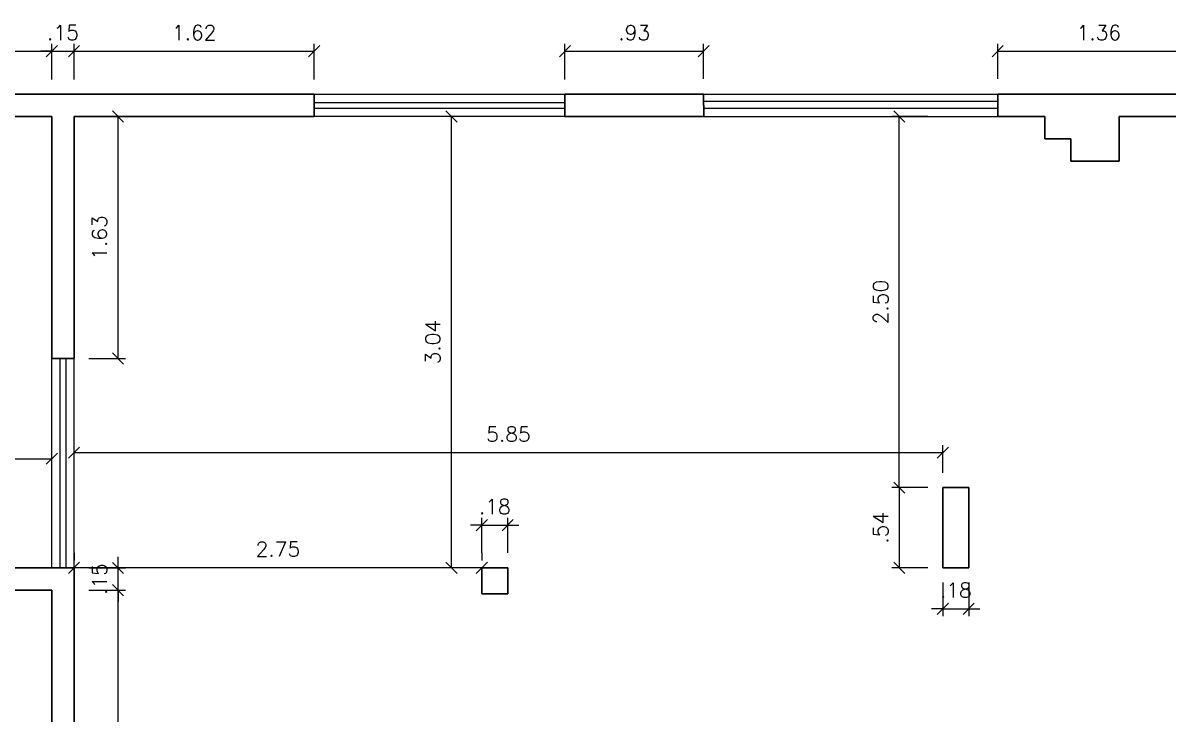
# Model space of a CAD drawing. Header units: centimetres. Extents: x 459.1 to 510, y 305.5 to 323.6.
# Drawn here: x 463.33 to 471.04, y 315.57 to 320.23 of the extents above; entities that cross this region are included whole.
import ezdxf

# ---------------------------------------------------------------- set-up
doc = ezdxf.new("R2010")
doc.units = ezdxf.units.CM
doc.header["$LTSCALE"] = 0.8
doc.linetypes.add('CONTINU', pattern=[0])
for name, color, linetype, lineweight in [('ARQ-ALVENARIA', 1, 'Continuous', 30), ('ARQ-ALVENARIA FINA', 1, 'Continuous', 20), ('ARQ-COTAS', 30, 'Continuous', 9), ('ARQ-JANELA', 3, 'CONTINU', 15)]:
    doc.layers.add(name, color=color, linetype=linetype, lineweight=lineweight)
doc.styles.add('Romans_Anot', font='romans.shx')
doc.dimstyles.new('Escala 1-50', dxfattribs={"dimscale": 0.5, "dimtxt": 0.2, "dimasz": 0.15, "dimexe": 0.1, "dimexo": 0.2, "dimgap": 0.15, "dimtad": 1, "dimzin": 4, "dimdsep": 46, "dimtxsty": 'Romans_Anot', "dimblk": 'OBLIQUE', "dimcen": 0.25, "dimclrd": 256, "dimclre": 256, "dimclrt": 2, "dimadec": 0, "dimazin": 0, "dimtfac": 1, "dimtix": 1, "dimtmove": 2, "dimatfit": 3, "dimfxl": 1, "dimtfillclr": 256, "dimlwd": -1, "dimlwe": -1, "dimarcsym": 0})

# ---------------------------------------------------------------- blocks, each defined once
blk = doc.blocks.new('_Oblique')
at = {"color": 0, "linetype": 'ByBlock', "lineweight": -2}
blk.add_line((-0.5, -0.5), (0.5, 0.5), dxfattribs=at)
blk = doc.blocks.new('*D77')
at = {"layer": 'ARQ-COTAS', "ltscale": 0.03, "transparency": 16777216}
for p, q in [((462.6472, 319.8491), (462.6472, 320.0888)), ((463.5218, 319.8491), (463.5218, 320.0888)), ((462.6472, 320.0388), (463.5218, 320.0388))]:
    blk.add_line(p, q, dxfattribs=at)
at = {"layer": 'Defpoints', "color": 0, "lineweight": 5, "ltscale": 0.03, "transparency": 16777216}
for p in [(463.5218, 320.0388), (462.6472, 319.7491), (463.5218, 319.7491)]:
    blk.add_point(p, dxfattribs=at)
at = {"layer": 'ARQ-COTAS', "ltscale": 0.03, "transparency": 16777216, "xscale": 0.075, "yscale": 0.075, "zscale": 0.075, "rotation": 180}
blk.add_blockref('_Oblique', (462.6472, 320.0388), dxfattribs=at)
at = {"layer": 'ARQ-COTAS', "ltscale": 0.03, "transparency": 16777216, "xscale": 0.075, "yscale": 0.075, "zscale": 0.075}
blk.add_blockref('_Oblique', (463.5218, 320.0388), dxfattribs=at)
at = {"layer": 'ARQ-COTAS', "color": 2, "ltscale": 0.03, "transparency": 16777216, "insert": (463.0845, 320.1638), "char_height": 0.1, "attachment_point": 5, "style": 'Romans_Anot'}
blk.add_mtext('.87', dxfattribs=at)
blk = doc.blocks.new('*D78')
at = {"layer": 'ARQ-COTAS', "ltscale": 0.03, "transparency": 16777216}
for p, q in [((463.5218, 319.8491), (463.5218, 320.0888)), ((463.6718, 319.8491), (463.6718, 320.0888)), ((463.5218, 320.0388), (463.4468, 320.0388)), ((463.5218, 320.0388), (463.6718, 320.0388)), ((463.6718, 320.0388), (463.7468, 320.0388))]:
    blk.add_line(p, q, dxfattribs=at)
at = {"layer": 'Defpoints', "color": 0, "lineweight": 5, "ltscale": 0.03, "transparency": 16777216}
for p in [(463.6718, 320.0388), (463.5218, 319.7491), (463.6718, 319.7491)]:
    blk.add_point(p, dxfattribs=at)
at = {"layer": 'ARQ-COTAS', "ltscale": 0.03, "transparency": 16777216, "xscale": 0.075, "yscale": 0.075, "zscale": 0.075}
blk.add_blockref('_Oblique', (463.5218, 320.0388), dxfattribs=at)
at = {"layer": 'ARQ-COTAS', "ltscale": 0.03, "transparency": 16777216, "xscale": 0.075, "yscale": 0.075, "zscale": 0.075, "rotation": 180}
blk.add_blockref('_Oblique', (463.6718, 320.0388), dxfattribs=at)
at = {"layer": 'ARQ-COTAS', "color": 2, "ltscale": 0.03, "transparency": 16777216, "insert": (463.5968, 320.1638), "char_height": 0.1, "attachment_point": 5, "style": 'Romans_Anot'}
blk.add_mtext('.15', dxfattribs=at)
blk = doc.blocks.new('*D79')
at = {"layer": 'ARQ-COTAS', "ltscale": 0.03, "transparency": 16777216}
for p, q in [((463.6718, 319.8491), (463.6718, 320.0888)), ((465.2886, 319.8491), (465.2886, 320.0888)), ((463.6718, 320.0388), (465.2886, 320.0388))]:
    blk.add_line(p, q, dxfattribs=at)
at = {"layer": 'Defpoints', "color": 0, "lineweight": 5, "ltscale": 0.03, "transparency": 16777216}
for p in [(465.2886, 320.0388), (463.6718, 319.7491), (465.2886, 319.7491)]:
    blk.add_point(p, dxfattribs=at)
at = {"layer": 'ARQ-COTAS', "ltscale": 0.03, "transparency": 16777216, "xscale": 0.075, "yscale": 0.075, "zscale": 0.075, "rotation": 180}
blk.add_blockref('_Oblique', (463.6718, 320.0388), dxfattribs=at)
at = {"layer": 'ARQ-COTAS', "ltscale": 0.03, "transparency": 16777216, "xscale": 0.075, "yscale": 0.075, "zscale": 0.075}
blk.add_blockref('_Oblique', (465.2886, 320.0388), dxfattribs=at)
at = {"layer": 'ARQ-COTAS', "color": 2, "ltscale": 0.03, "transparency": 16777216, "insert": (464.4802, 320.1638), "char_height": 0.1, "attachment_point": 5, "style": 'Romans_Anot'}
blk.add_mtext('1.62', dxfattribs=at)
blk = doc.blocks.new('*D81')
at = {"layer": 'ARQ-COTAS', "ltscale": 0.03, "transparency": 16777216}
for p, q in [((466.9766, 319.8491), (466.9766, 320.0888)), ((467.9106, 319.8517), (467.9106, 320.0888)), ((466.9766, 320.0388), (467.9106, 320.0388))]:
    blk.add_line(p, q, dxfattribs=at)
at = {"layer": 'Defpoints', "color": 0, "lineweight": 5, "ltscale": 0.03, "transparency": 16777216}
for p in [(467.9106, 320.0388), (466.9766, 319.7491), (467.9106, 319.7517)]:
    blk.add_point(p, dxfattribs=at)
at = {"layer": 'ARQ-COTAS', "ltscale": 0.03, "transparency": 16777216, "xscale": 0.075, "yscale": 0.075, "zscale": 0.075, "rotation": 180}
blk.add_blockref('_Oblique', (466.9766, 320.0388), dxfattribs=at)
at = {"layer": 'ARQ-COTAS', "ltscale": 0.03, "transparency": 16777216, "xscale": 0.075, "yscale": 0.075, "zscale": 0.075}
blk.add_blockref('_Oblique', (467.9106, 320.0388), dxfattribs=at)
at = {"layer": 'ARQ-COTAS', "color": 2, "ltscale": 0.03, "transparency": 16777216, "insert": (467.4436, 320.1638), "char_height": 0.1, "attachment_point": 5, "style": 'Romans_Anot'}
blk.add_mtext('.93', dxfattribs=at)
blk = doc.blocks.new('*D83')
at = {"layer": 'ARQ-COTAS', "ltscale": 0.03, "transparency": 16777216}
for p, q in [((469.891, 319.8517), (469.891, 320.0888)), ((471.2528, 319.8517), (471.2528, 320.0888)), ((469.891, 320.0388), (471.2528, 320.0388))]:
    blk.add_line(p, q, dxfattribs=at)
at = {"layer": 'Defpoints', "color": 0, "lineweight": 5, "ltscale": 0.03, "transparency": 16777216}
for p in [(471.2528, 320.0388), (469.891, 319.7517), (471.2528, 319.7517)]:
    blk.add_point(p, dxfattribs=at)
at = {"layer": 'ARQ-COTAS', "ltscale": 0.03, "transparency": 16777216, "xscale": 0.075, "yscale": 0.075, "zscale": 0.075, "rotation": 180}
blk.add_blockref('_Oblique', (469.891, 320.0388), dxfattribs=at)
at = {"layer": 'ARQ-COTAS', "ltscale": 0.03, "transparency": 16777216, "xscale": 0.075, "yscale": 0.075, "zscale": 0.075}
blk.add_blockref('_Oblique', (471.2528, 320.0388), dxfattribs=at)
at = {"layer": 'ARQ-COTAS', "color": 2, "ltscale": 0.03, "transparency": 16777216, "insert": (470.5719, 320.1638), "char_height": 0.1, "attachment_point": 5, "style": 'Romans_Anot'}
blk.add_mtext('1.36', dxfattribs=at)
blk = doc.blocks.new('*D113')
at = {"layer": 'ARQ-COTAS', "ltscale": 0.03, "transparency": 16777216}
for p, q in [((462.2252, 316.6591), (462.2252, 317.3445)), ((463.5218, 316.6591), (463.5218, 317.3445)), ((462.2252, 317.2945), (463.5218, 317.2945))]:
    blk.add_line(p, q, dxfattribs=at)
at = {"layer": 'Defpoints', "color": 0, "lineweight": 5, "ltscale": 0.03, "transparency": 16777216}
for p in [(463.5218, 317.2945), (462.2252, 316.5591), (463.5218, 316.5591)]:
    blk.add_point(p, dxfattribs=at)
at = {"layer": 'ARQ-COTAS', "ltscale": 0.03, "transparency": 16777216, "xscale": 0.075, "yscale": 0.075, "zscale": 0.075, "rotation": 180}
blk.add_blockref('_Oblique', (462.2252, 317.2945), dxfattribs=at)
at = {"layer": 'ARQ-COTAS', "ltscale": 0.03, "transparency": 16777216, "xscale": 0.075, "yscale": 0.075, "zscale": 0.075}
blk.add_blockref('_Oblique', (463.5218, 317.2945), dxfattribs=at)
at = {"layer": 'ARQ-COTAS', "color": 2, "ltscale": 0.03, "transparency": 16777216, "insert": (462.8735, 317.4195), "char_height": 0.1, "attachment_point": 5, "style": 'Romans_Anot'}
blk.add_mtext('1.30', dxfattribs=at)
blk = doc.blocks.new('*D117')
at = {"layer": 'ARQ-COTAS', "ltscale": 0.03, "transparency": 16777216}
for p, q in [((463.7718, 316.4091), (464.0181, 316.4091)), ((463.9681, 314.2171), (463.9681, 316.4091)), ((463.7718, 314.2171), (464.0181, 314.2171))]:
    blk.add_line(p, q, dxfattribs=at)
at = {"layer": 'Defpoints', "color": 0, "lineweight": 5, "ltscale": 0.03, "transparency": 16777216}
for p in [(463.6718, 316.4091), (463.9681, 316.4091), (463.6718, 314.2171)]:
    blk.add_point(p, dxfattribs=at)
at = {"layer": 'ARQ-COTAS', "ltscale": 0.03, "transparency": 16777216, "xscale": 0.075, "yscale": 0.075, "zscale": 0.075}
for p, rotation in [((463.9681, 316.4091), 90), ((463.9681, 314.2171), 270)]:
    blk.add_blockref('_Oblique', p, dxfattribs=dict(at, rotation=rotation))
at = {"layer": 'ARQ-COTAS', "color": 2, "ltscale": 0.03, "transparency": 16777216, "insert": (463.8431, 315.3131), "char_height": 0.1, "attachment_point": 5, "rotation": 90, "style": 'Romans_Anot'}
blk.add_mtext('2.19', dxfattribs=at)
blk = doc.blocks.new('*D118')
at = {"layer": 'ARQ-COTAS', "ltscale": 0.03, "transparency": 16777216}
for p, q in [((463.9681, 316.5591), (463.9681, 316.6341)), ((463.7718, 316.5591), (464.0181, 316.5591)), ((463.9681, 316.4091), (463.9681, 316.5591)), ((463.7718, 316.4091), (464.0181, 316.4091)), ((463.9681, 316.4091), (463.9681, 316.3341))]:
    blk.add_line(p, q, dxfattribs=at)
at = {"layer": 'Defpoints', "color": 0, "lineweight": 5, "ltscale": 0.03, "transparency": 16777216}
for p in [(463.6718, 316.5591), (463.9681, 316.5591), (463.6718, 316.4091)]:
    blk.add_point(p, dxfattribs=at)
at = {"layer": 'ARQ-COTAS', "ltscale": 0.03, "transparency": 16777216, "xscale": 0.075, "yscale": 0.075, "zscale": 0.075}
for p, rotation in [((463.9681, 316.5591), 270), ((463.9681, 316.4091), 90)]:
    blk.add_blockref('_Oblique', p, dxfattribs=dict(at, rotation=rotation))
at = {"layer": 'ARQ-COTAS', "color": 2, "ltscale": 0.03, "transparency": 16777216, "insert": (463.8431, 316.4841), "char_height": 0.1, "attachment_point": 5, "rotation": 90, "style": 'Romans_Anot'}
blk.add_mtext('.15', dxfattribs=at)
blk = doc.blocks.new('*D120')
at = {"layer": 'ARQ-COTAS', "ltscale": 0.03, "transparency": 16777216}
for p, q in [((463.7718, 319.5991), (464.0181, 319.5991)), ((463.9681, 317.9691), (463.9681, 319.5991)), ((463.7718, 317.9691), (464.0181, 317.9691))]:
    blk.add_line(p, q, dxfattribs=at)
at = {"layer": 'Defpoints', "color": 0, "lineweight": 5, "ltscale": 0.03, "transparency": 16777216}
for p in [(463.6718, 319.5991), (463.9681, 319.5991), (463.6718, 317.9691)]:
    blk.add_point(p, dxfattribs=at)
at = {"layer": 'ARQ-COTAS', "ltscale": 0.03, "transparency": 16777216, "xscale": 0.075, "yscale": 0.075, "zscale": 0.075}
for p, rotation in [((463.9681, 319.5991), 90), ((463.9681, 317.9691), 270)]:
    blk.add_blockref('_Oblique', p, dxfattribs=dict(at, rotation=rotation))
at = {"layer": 'ARQ-COTAS', "color": 2, "ltscale": 0.03, "transparency": 16777216, "insert": (463.8431, 318.7841), "char_height": 0.1, "attachment_point": 5, "rotation": 90, "style": 'Romans_Anot'}
blk.add_mtext('1.63', dxfattribs=at)
blk = doc.blocks.new('*D453')
at = {"layer": 'ARQ-COTAS', "ltscale": 0.03, "transparency": 16777216}
for p, q in [((466.4168, 316.847), (466.3418, 316.847)), ((466.4168, 316.6601), (466.4168, 316.897)), ((466.4168, 316.847), (466.5918, 316.847)), ((466.5918, 316.6601), (466.5918, 316.897)), ((466.5918, 316.847), (466.6668, 316.847))]:
    blk.add_line(p, q, dxfattribs=at)
at = {"layer": 'Defpoints', "color": 0, "lineweight": 5, "ltscale": 0.03, "transparency": 16777216}
for p in [(466.5918, 316.847), (466.4168, 316.5601), (466.5918, 316.5601)]:
    blk.add_point(p, dxfattribs=at)
at = {"layer": 'ARQ-COTAS', "ltscale": 0.03, "transparency": 16777216, "xscale": 0.075, "yscale": 0.075, "zscale": 0.075}
blk.add_blockref('_Oblique', (466.4168, 316.847), dxfattribs=at)
at = {"layer": 'ARQ-COTAS', "ltscale": 0.03, "transparency": 16777216, "xscale": 0.075, "yscale": 0.075, "zscale": 0.075, "rotation": 180}
blk.add_blockref('_Oblique', (466.5918, 316.847), dxfattribs=at)
at = {"layer": 'ARQ-COTAS', "color": 2, "ltscale": 0.03, "transparency": 16777216, "insert": (466.5043, 316.972), "char_height": 0.1, "attachment_point": 5, "style": 'Romans_Anot'}
blk.add_mtext('.18', dxfattribs=at)
blk = doc.blocks.new('*D454')
at = {"layer": 'ARQ-COTAS', "ltscale": 0.03, "transparency": 16777216}
for p, q in [((463.6718, 316.6601), (463.6718, 316.6101)), ((466.4168, 316.6601), (466.4168, 316.6101)), ((466.4168, 316.5601), (463.6718, 316.5601))]:
    blk.add_line(p, q, dxfattribs=at)
at = {"layer": 'Defpoints', "color": 0, "lineweight": 5, "ltscale": 0.03, "transparency": 16777216}
for p in [(463.6718, 316.5601), (463.6718, 316.5601), (466.4168, 316.5601)]:
    blk.add_point(p, dxfattribs=at)
at = {"layer": 'ARQ-COTAS', "ltscale": 0.03, "transparency": 16777216, "xscale": 0.075, "yscale": 0.075, "zscale": 0.075, "rotation": 180}
blk.add_blockref('_Oblique', (463.6718, 316.5601), dxfattribs=at)
at = {"layer": 'ARQ-COTAS', "ltscale": 0.03, "transparency": 16777216, "xscale": 0.075, "yscale": 0.075, "zscale": 0.075}
blk.add_blockref('_Oblique', (466.4168, 316.5601), dxfattribs=at)
at = {"layer": 'ARQ-COTAS', "color": 2, "ltscale": 0.03, "transparency": 16777216, "insert": (465.0443, 316.6851), "char_height": 0.1, "attachment_point": 5, "style": 'Romans_Anot'}
blk.add_mtext('2.75', dxfattribs=at)
blk = doc.blocks.new('*D455')
at = {"layer": 'ARQ-COTAS', "ltscale": 0.03, "transparency": 16777216}
for p, q in [((466.3168, 319.5991), (466.1627, 319.5991)), ((466.2127, 316.5601), (466.2127, 319.5991)), ((466.3168, 316.5601), (466.1627, 316.5601))]:
    blk.add_line(p, q, dxfattribs=at)
at = {"layer": 'Defpoints', "color": 0, "lineweight": 5, "ltscale": 0.03, "transparency": 16777216}
for p in [(466.2127, 319.5991), (466.4168, 319.5991), (466.4168, 316.5601)]:
    blk.add_point(p, dxfattribs=at)
at = {"layer": 'ARQ-COTAS', "ltscale": 0.03, "transparency": 16777216, "xscale": 0.075, "yscale": 0.075, "zscale": 0.075}
for p, rotation in [((466.2127, 319.5991), 90), ((466.2127, 316.5601), 270)]:
    blk.add_blockref('_Oblique', p, dxfattribs=dict(at, rotation=rotation))
at = {"layer": 'ARQ-COTAS', "color": 2, "ltscale": 0.03, "transparency": 16777216, "insert": (466.0877, 318.0796), "char_height": 0.1, "attachment_point": 5, "rotation": 90, "style": 'Romans_Anot'}
blk.add_mtext('3.04', dxfattribs=at)
blk = doc.blocks.new('*D456')
at = {"layer": 'ARQ-COTAS', "ltscale": 0.03, "transparency": 16777216}
for p, q in [((469.4208, 319.5991), (469.178, 319.5991)), ((469.228, 317.1001), (469.228, 319.5991)), ((469.4208, 317.1001), (469.178, 317.1001))]:
    blk.add_line(p, q, dxfattribs=at)
at = {"layer": 'Defpoints', "color": 0, "lineweight": 5, "ltscale": 0.03, "transparency": 16777216}
for p in [(469.228, 319.5991), (469.5208, 319.5991), (469.5208, 317.1001)]:
    blk.add_point(p, dxfattribs=at)
at = {"layer": 'ARQ-COTAS', "ltscale": 0.03, "transparency": 16777216, "xscale": 0.075, "yscale": 0.075, "zscale": 0.075}
for p, rotation in [((469.228, 319.5991), 90), ((469.228, 317.1001), 270)]:
    blk.add_blockref('_Oblique', p, dxfattribs=dict(at, rotation=rotation))
at = {"layer": 'ARQ-COTAS', "color": 2, "ltscale": 0.03, "transparency": 16777216, "insert": (469.103, 318.3496), "char_height": 0.1, "attachment_point": 5, "rotation": 90, "style": 'Romans_Anot'}
blk.add_mtext('2.50', dxfattribs=at)
blk = doc.blocks.new('*D457')
at = {"layer": 'ARQ-COTAS', "ltscale": 0.03, "transparency": 16777216}
for p, q in [((463.6718, 317.2001), (463.6718, 317.385)), ((469.5208, 317.2001), (469.5208, 317.385)), ((469.5208, 317.335), (463.6718, 317.335))]:
    blk.add_line(p, q, dxfattribs=at)
at = {"layer": 'Defpoints', "color": 0, "lineweight": 5, "ltscale": 0.03, "transparency": 16777216}
for p in [(463.6718, 317.335), (463.6718, 317.1001), (469.5208, 317.1001)]:
    blk.add_point(p, dxfattribs=at)
at = {"layer": 'ARQ-COTAS', "ltscale": 0.03, "transparency": 16777216, "xscale": 0.075, "yscale": 0.075, "zscale": 0.075, "rotation": 180}
blk.add_blockref('_Oblique', (463.6718, 317.335), dxfattribs=at)
at = {"layer": 'ARQ-COTAS', "ltscale": 0.03, "transparency": 16777216, "xscale": 0.075, "yscale": 0.075, "zscale": 0.075}
blk.add_blockref('_Oblique', (469.5208, 317.335), dxfattribs=at)
at = {"layer": 'ARQ-COTAS', "color": 2, "ltscale": 0.03, "transparency": 16777216, "insert": (466.5963, 317.46), "char_height": 0.1, "attachment_point": 5, "style": 'Romans_Anot'}
blk.add_mtext('5.85', dxfattribs=at)
blk = doc.blocks.new('*D458')
at = {"layer": 'ARQ-COTAS', "ltscale": 0.03, "transparency": 16777216}
for p, q in [((469.4208, 317.1001), (469.1781, 317.1001)), ((469.2281, 317.1001), (469.2281, 316.5601)), ((469.4208, 316.5601), (469.1781, 316.5601))]:
    blk.add_line(p, q, dxfattribs=at)
at = {"layer": 'Defpoints', "color": 0, "lineweight": 5, "ltscale": 0.03, "transparency": 16777216}
for p in [(469.5208, 317.1001), (469.2281, 316.5601), (469.5208, 316.5601)]:
    blk.add_point(p, dxfattribs=at)
at = {"layer": 'ARQ-COTAS', "ltscale": 0.03, "transparency": 16777216, "xscale": 0.075, "yscale": 0.075, "zscale": 0.075}
for p, rotation in [((469.2281, 317.1001), 90), ((469.2281, 316.5601), 270)]:
    blk.add_blockref('_Oblique', p, dxfattribs=dict(at, rotation=rotation))
at = {"layer": 'ARQ-COTAS', "color": 2, "ltscale": 0.03, "transparency": 16777216, "insert": (469.1031, 316.8301), "char_height": 0.1, "attachment_point": 5, "rotation": 90, "style": 'Romans_Anot'}
blk.add_mtext('.54', dxfattribs=at)
blk = doc.blocks.new('*D459')
at = {"layer": 'ARQ-COTAS', "ltscale": 0.03, "transparency": 16777216}
for p, q in [((469.5208, 316.4601), (469.5208, 316.2341)), ((469.6958, 316.4601), (469.6958, 316.2341)), ((469.5208, 316.2841), (469.4458, 316.2841)), ((469.5208, 316.2841), (469.6958, 316.2841)), ((469.6958, 316.2841), (469.7708, 316.2841))]:
    blk.add_line(p, q, dxfattribs=at)
at = {"layer": 'Defpoints', "color": 0, "lineweight": 5, "ltscale": 0.03, "transparency": 16777216}
for p in [(469.5208, 316.5601), (469.6958, 316.5601), (469.6958, 316.2841)]:
    blk.add_point(p, dxfattribs=at)
at = {"layer": 'ARQ-COTAS', "ltscale": 0.03, "transparency": 16777216, "xscale": 0.075, "yscale": 0.075, "zscale": 0.075}
blk.add_blockref('_Oblique', (469.5208, 316.2841), dxfattribs=at)
at = {"layer": 'ARQ-COTAS', "ltscale": 0.03, "transparency": 16777216, "xscale": 0.075, "yscale": 0.075, "zscale": 0.075, "rotation": 180}
blk.add_blockref('_Oblique', (469.6958, 316.2841), dxfattribs=at)
at = {"layer": 'ARQ-COTAS', "color": 2, "ltscale": 0.03, "transparency": 16777216, "insert": (469.6083, 316.4091), "char_height": 0.1, "attachment_point": 5, "style": 'Romans_Anot'}
blk.add_mtext('.18', dxfattribs=at)

msp = doc.modelspace()

# ---------------------------------------------------------------- linework, layer by layer
at = {"layer": 'ARQ-ALVENARIA'}
for p, q in [((462.6472, 319.7491), (465.2886, 319.7491)), ((465.2886, 319.5991), (465.2886, 319.7491)), ((466.9766, 319.7491), (466.9766, 319.5991)), ((466.9766, 319.7491), (467.9106, 319.7491)), ((467.911, 319.5991), (467.9106, 319.7491)), ((469.8908, 319.7491), (471.2528, 319.7491)), ((469.891, 319.5991), (469.891, 319.7491)), ((463.5218, 319.5991), (462.6472, 319.5991)), ((463.5218, 319.5991), (463.5218, 317.9691)), ((463.6718, 319.5991), (463.6718, 317.9691)), ((463.6718, 319.5991), (465.2886, 319.5991)), ((467.911, 319.5991), (466.9766, 319.5991)), ((469.8908, 319.5991), (470.2078, 319.5991)), ((470.2078, 319.5991), (470.2078, 319.4491)), ((470.7078, 319.5991), (471.2528, 319.5991)), ((470.7078, 319.2991), (470.7078, 319.5991)), ((470.2078, 319.4491), (470.3828, 319.4491)), ((470.3828, 319.4491), (470.3828, 319.2991)), ((470.3828, 319.2991), (470.7078, 319.2991)), ((463.6718, 317.9691), (463.5218, 317.9691)), ((469.6958, 317.1001), (469.5208, 317.1001)), ((469.5208, 317.1001), (469.5208, 316.5601)), ((469.6958, 316.5601), (469.6958, 317.1001)), ((463.5572, 316.5591), (462.2252, 316.5591)), ((463.6718, 316.5591), (463.5218, 316.5591)), ((463.6718, 316.5591), (463.6718, 314.2171)), ((466.5918, 316.5601), (466.4168, 316.5601)), ((466.4168, 316.5601), (466.4168, 316.3851)), ((466.5918, 316.3851), (466.5918, 316.5601)), ((469.5208, 316.5601), (469.6958, 316.5601)), ((463.5218, 316.4091), (462.2252, 316.4091)), ((463.5218, 316.4091), (463.5218, 314.2171)), ((463.6718, 316.4091), (463.6718, 316.4091)), ((466.4168, 316.3851), (466.5918, 316.3851))]:
    msp.add_line(p, q, dxfattribs=at)
at = {"layer": 'ARQ-ALVENARIA FINA'}
for p, q in [((465.2886, 319.7491), (466.9766, 319.7491)), ((467.9106, 319.7491), (469.8908, 319.7491)), ((466.9766, 319.5991), (465.2886, 319.5991)), ((467.911, 319.5991), (469.891, 319.5991)), ((463.5218, 316.5591), (463.5218, 317.9691)), ((463.6718, 316.5591), (463.6718, 317.9691))]:
    msp.add_line(p, q, dxfattribs=at)
at = {"layer": 'ARQ-JANELA'}
for p, q in [((465.2886, 319.6941), (466.9766, 319.6941)), ((467.9108, 319.7013), (469.891, 319.7013)), ((465.2886, 319.6541), (466.9766, 319.6541)), ((467.9108, 319.6541), (469.891, 319.6541)), ((463.5768, 317.9691), (463.5768, 316.5591)), ((463.6168, 317.9691), (463.6168, 316.5591))]:
    msp.add_line(p, q, dxfattribs=at)

# ---------------------------------------------------------------- dimensions: what is measured, and where the dimension line sits
at = {"layer": 'ARQ-COTAS', "ltscale": 0.03}
for base, p1, p2, picture, middle in [((463.5218, 320.0388), (462.6472, 319.7491), (463.5218, 319.7491), '*D77', (463.0845, 320.1638)), ((463.6718, 320.0388), (463.5218, 319.7491), (463.6718, 319.7491), '*D78', (463.5968, 320.1638)), ((465.2886, 320.0388), (463.6718, 319.7491), (465.2886, 319.7491), '*D79', (464.4802, 320.1638)), ((467.9106, 320.0388), (466.9766, 319.7491), (467.9106, 319.7517), '*D81', (467.4436, 320.1638)), ((471.2528, 320.0388), (469.891, 319.7517), (471.2528, 319.7517), '*D83', (470.5719, 320.1638)), ((463.5218, 317.2945), (462.2252, 316.5591), (463.5218, 316.5591), '*D113', (462.8735, 317.4195)), ((463.6718, 317.335), (469.5208, 317.1001), (463.6718, 317.1001), '*D457', (466.5963, 317.46)), ((466.5917781424, 316.8470485905), (466.4167781424, 316.5601003619), (466.5917781424, 316.5601003619), '*D453', (466.5042781424, 316.9720485905)), ((463.6717781424, 316.5601003619), (466.4167781424, 316.5601003619), (463.6717781424, 316.5601003619), '*D454', (465.0442781424, 316.6851003619)), ((469.6957781424, 316.2840706679), (469.5207781424, 316.5601003619), (469.6957781424, 316.5601003619), '*D459', (469.6082781424, 316.4090706679))]:
    dim = msp.add_linear_dim(base=base, p1=p1, p2=p2, dimstyle='Escala 1-50', dxfattribs=at)
    dim.commit()
    dim.dimension.update_dxf_attribs({"geometry": picture, "text_midpoint": middle})
for base, p1, p2, angle, picture, middle in [((463.9681, 319.5991), (463.6718, 317.9691), (463.6718, 319.5991), 270, '*D120', (463.8431, 318.7841)), ((466.2127, 319.5991), (466.4168, 316.5601), (466.4168, 319.5991), 90, '*D455', (466.0877, 318.0796)), ((469.228, 319.5991), (469.5208, 317.1001), (469.5208, 319.5991), 90, '*D456', (469.103, 318.3496)), ((469.2281, 316.5601), (469.5208, 317.1001), (469.5208, 316.5601), 90, '*D458', (469.1031, 316.8301)), ((463.9681, 316.5591), (463.6718, 316.4091), (463.6718, 316.5591), 270, '*D118', (463.8431, 316.4841)), ((463.9681, 316.4091), (463.6718, 314.2171), (463.6718, 316.4091), 270, '*D117', (463.8431, 315.3131))]:
    dim = msp.add_linear_dim(base=base, p1=p1, p2=p2, angle=angle, dimstyle='Escala 1-50', dxfattribs=at)
    dim.commit()
    dim.dimension.update_dxf_attribs({"geometry": picture, "text_midpoint": middle})

doc.saveas('drawing.dxf')
